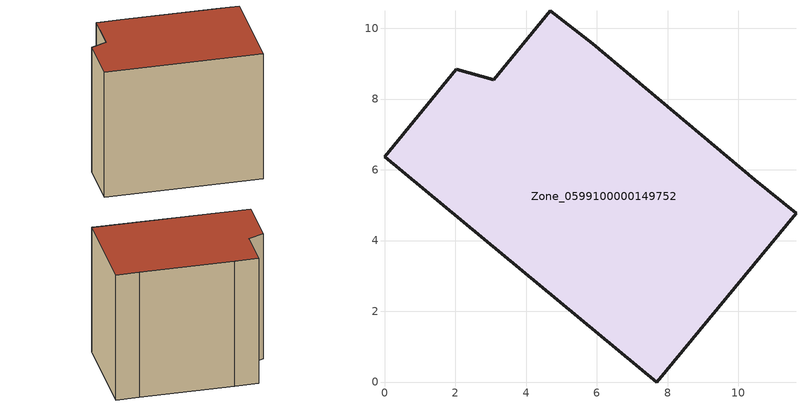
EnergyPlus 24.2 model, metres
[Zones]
Zone_0599100000149752
 floor ground (C_G): 3.09,8.55 4.69,10.49 5.88,9.56 10.47,5.72 11.63,4.77 7.7,0 0,6.37 2.03,8.84 z0
 wall outside (C_F): 7.7,0 11.63,4.77 10.47,5.72 5.88,9.56 4.69,10.49 3.09,8.55 2.03,8.84 0,6.37 7.7,0 z0:8.73
 roof outside (C_R): 4.69,10.49 3.09,8.55 2.03,8.84 0,6.37 7.7,0 11.63,4.77 10.47,5.72 5.88,9.56 z8.73
[BUILDING]
Pand.0599100000149752: North Axis=0; Terrain=City; Loads Convergence Tolerance Value=0.04; Temperature Convergence Tolerance Value=0.4; Solar Distribution=FullExterior; Maximum Number of Warmup Days=25; Minimum Number of Warmup Days=1
[Site:Location]
Rotterdam.The.Hague.AP_ZH_NLD Design_Conditions: Latitude=51.96; Longitude=4.45; Time Zone=1; Elevation=-4.5
[SITE:GROUNDTEMPERATURE:BUILDINGSURFACE]
18, 18, 18, 18, 18, 18, 18, 18, 18, 18, 18, 18
[MATERIAL] Thermal Absorptance=0.9; Solar Absorptance=0.7; Visible Absorptance=0.7
Name | Roughness | Thickness | Conductivity | Density | Specific Heat
G.TC.1946-1964 | MediumSmooth | 0.15 | 1 | 540 | 1210
F.TC.1946-1964 | Rough | 0.3 | 0.857143 | 1920 | 840
R.TC.1946-1964 | MediumRough | 0.2 | 0.235294 | 1500 | 1000
[CONSTRUCTION]
C_G: G.TC.1946-1964
C_F: F.TC.1946-1964
C_R: R.TC.1946-1964
[ZONE]
Zone_0599100000149752: Type=1; Multiplier=1; Ceiling Height=Autocalculate; Volume=Autocalculate; Floor Area=autocalculate; Part of Total Floor Area=Yes
[ZONEINFILTRATION:DESIGNFLOWRATE]
Infil_Zone_0599100000149752: Zone or ZoneList or Space or SpaceList=Zone_0599100000149752; Schedule=AlwaysOn; Design Flow Rate Calculation Method=Flow/Area; Flow Rate per Floor Area=0.003; Constant Term Coefficient=1; Temperature Term Coefficient=0; Velocity Term Coefficient=0; Velocity Squared Term Coefficient=0
[HVACTEMPLATE:ZONE:IDEALLOADSAIRSYSTEM]
Zone_0599100000149752: Maximum Heating Supply Air Temperature=50; Minimum Cooling Supply Air Temperature=13; Maximum Heating Supply Air Humidity Ratio=0.0156; Minimum Cooling Supply Air Humidity Ratio=0.0077; Heating Limit=NoLimit; Cooling Limit=NoLimit; Dehumidification Control Type=ConstantSensibleHeatRatio; Cooling Sensible Heat Ratio=0.7; Dehumidification Setpoint=60; Humidification Control Type=None; Humidification Setpoint=30; Outdoor Air Method=None; Outdoor Air Flow Rate per Person=0.00944; Outdoor Air Flow Rate per Zone Floor Area=0; Outdoor Air Flow Rate per Zone=0; Demand Controlled Ventilation Type=None; Outdoor Air Economizer Type=NoEconomizer; Heat Recovery Type=None; Sensible Heat Recovery Effectiveness=0.7; Latent Heat Recovery Effectiveness=0.65
[ZONECONTROL:THERMOSTAT]
ThermostatControl_Zone_0599100000149752: Zone or ZoneList=Zone_0599100000149752; Control Type Schedule=DualSetpointControlType; Control 1=Thermostat_Zone_0599100000149752; Temperature Difference Between Cutout And Setpoint=0
[THERMOSTATSETPOINT:DUALSETPOINT]
Thermostat_Zone_0599100000149752: Heating Setpoint Temperature Schedule=HeatingSetpoint_Zone_0599100000149752; Cooling Setpoint Temperature Schedule=CoolingSetpoint_Zone_0599100000149752
[SCHEDULE:COMPACT]
HeatingSetpoint_Zone_0599100000149752: Through: 12/31, For: AllDays, Until: 24:00, 21
CoolingSetpoint_Zone_0599100000149752: Through: 12/31, For: AllDays, Until: 24:00, 24
DualSetpointControlType: Through: 12/31, For: AllDays, Until: 24:00, 4
AlwaysOn: Through: 12/31, For: AllDays, Until: 24:00, 1
